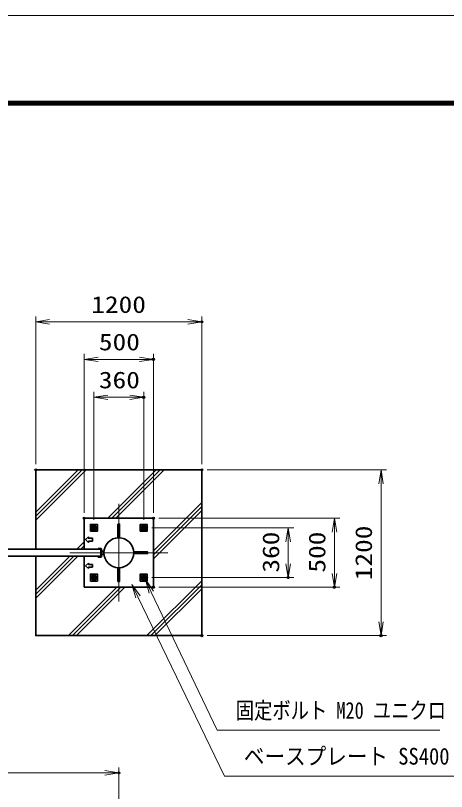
# Model space of a CAD drawing. Units: millimetres at full size. Extents: x -11880 to 11880, y -8400 to 8400.
# Drawn here: x 4241 to 7358, y 2783 to 8400 of the extents above; entities that cross this region are included whole.
import ezdxf
from ezdxf.enums import TextEntityAlignment as Align

# ---------------------------------------------------------------- set-up
doc = ezdxf.new("R2010")
doc.units = ezdxf.units.MM
doc.header["$LTSCALE"] = 30
doc.header["$PDMODE"] = 32
doc.header["$PDSIZE"] = 15
for name, pattern in [('DASHED', [7.5, 6, -1.5]), ('USER1', [18, 12, -1.5, 3, -1.5]), ('USER2', [9, 6, -0.75, 1.5, -0.75])]:
    doc.linetypes.add(name, pattern=pattern)
for name, color, linetype, lineweight in [('0-0_D-TTL', 7, 'Continuous', 18), ('0-1_外形線', 7, 'Continuous', 35), ('0-2_軸線', 200, 'USER1', 15), ('0-3_細線', 2, 'Continuous', 35), ('0-4_寸法線', 4, 'Continuous', 18), ('0-5_0', 7, 'Continuous', 18), ('0-7_隠れ線', 140, 'DASHED', 18), ('0-D_ハッチング', 253, 'Continuous', 13), ('0-E_AM_0N', 7, 'Continuous', 50), ('0-F_AM_4N', 4, 'Continuous', 25), ('1-0_AM_7N', 6, 'USER2', 18)]:
    doc.layers.add(name, color=color, linetype=linetype, lineweight=lineweight)
doc.layers.add('0-6_Defpoints', color=7, linetype='Continuous')
doc.styles.add('ＭＳ ゴシック', font='')
doc.styles.get('ＭＳ ゴシック').set_extended_font_data('MS Gothic')

# ---------------------------------------------------------------- blocks, each defined once
blk = doc.blocks.new('U307')
at = {"layer": '0-E_AM_0N'}
blk.add_lwpolyline([(5370339.4, 81223864.4), (5370789.4, 81223604.6), (5371239.4, 81223864.4), (5371239.4, 81224384), (5370789.4, 81224643.8), (5370339.4, 81224384)], close=True, dxfattribs=at)
for radius in [450, 259.4]:
    blk.add_circle((5370789.4, 81224124.2), radius, dxfattribs=at)
at = {"layer": '0-F_AM_4N'}
blk.add_arc((5370789.4, 81224124.2), 300, 260, 170, dxfattribs=at)
at = {"layer": '1-0_AM_7N'}
for p, q in [((5370217.8, 81224124.2), (5371361, 81224124.2)), ((5370789.4, 81224695.7), (5370789.4, 81223552.6))]:
    blk.add_line(p, q, dxfattribs=at)
blk = doc.blocks.new('U308')
at = {"layer": '0-E_AM_0N'}
blk.add_lwpolyline([(5381139.4, 81223864.4), (5381589.4, 81223604.6), (5382039.4, 81223864.4), (5382039.4, 81224384), (5381589.4, 81224643.8), (5381139.4, 81224384)], close=True, dxfattribs=at)
for radius in [450, 259.4]:
    blk.add_circle((5381589.4, 81224124.2), radius, dxfattribs=at)
at = {"layer": '0-F_AM_4N'}
blk.add_arc((5381589.4, 81224124.2), 300, 260, 170, dxfattribs=at)
at = {"layer": '1-0_AM_7N'}
for p, q in [((5381017.8, 81224124.2), (5382161, 81224124.2)), ((5381589.4, 81224695.7), (5381589.4, 81223552.6))]:
    blk.add_line(p, q, dxfattribs=at)
blk = doc.blocks.new('U309')
at = {"layer": '0-E_AM_0N'}
blk.add_lwpolyline([(5381139.4, 81213064.4), (5381589.4, 81212804.6), (5382039.4, 81213064.4), (5382039.4, 81213584), (5381589.4, 81213843.8), (5381139.4, 81213584)], close=True, dxfattribs=at)
for radius in [450, 259.4]:
    blk.add_circle((5381589.4, 81213324.2), radius, dxfattribs=at)
at = {"layer": '0-F_AM_4N'}
blk.add_arc((5381589.4, 81213324.2), 300, 260, 170, dxfattribs=at)
at = {"layer": '1-0_AM_7N'}
for p, q in [((5381017.8, 81213324.2), (5382161, 81213324.2)), ((5381589.4, 81213895.7), (5381589.4, 81212752.6))]:
    blk.add_line(p, q, dxfattribs=at)
blk = doc.blocks.new('U310')
at = {"layer": '0-E_AM_0N'}
blk.add_lwpolyline([(5370339.4, 81213064.4), (5370789.4, 81212804.6), (5371239.4, 81213064.4), (5371239.4, 81213584), (5370789.4, 81213843.8), (5370339.4, 81213584)], close=True, dxfattribs=at)
for radius in [450, 259.4]:
    blk.add_circle((5370789.4, 81213324.2), radius, dxfattribs=at)
at = {"layer": '0-F_AM_4N'}
blk.add_arc((5370789.4, 81213324.2), 300, 260, 170, dxfattribs=at)
at = {"layer": '1-0_AM_7N'}
for p, q in [((5370217.8, 81213324.2), (5371361, 81213324.2)), ((5370789.4, 81213895.7), (5370789.4, 81212752.6))]:
    blk.add_line(p, q, dxfattribs=at)
blk = doc.blocks.new('_Open')
at = {"layer": '0-5_0', "color": 4}
blk.add_line((-30, 5), (0, 0), dxfattribs=at)
blk.add_lwpolyline([(-30, -5), (0, 0), (-30, 0)], dxfattribs=at)
blk = doc.blocks.new('S289')
at = {"layer": '0-4_寸法線'}
for points in [[(5445858.3, 81180188.1), (5397565.5, 81180188.1), (5383243.9, 81210201.7), (5381952, 81212909.2)], [(5383695.2, 81210417), (5381952, 81212909.2), (5382792.7, 81209986.4)]]:
    blk.add_lwpolyline(points, dxfattribs=at)
at = {"layer": '0-4_寸法線', "color": 254, "style": 'ＭＳ ゴシック', "width": 0.8}
blk.add_text('固定ボルト M20 ユニクロ', height=3637, dxfattribs=at).set_placement((5401574.5, 81181588.6), align=Align.BOTTOM_LEFT)
blk = doc.blocks.new('S290')
at = {"layer": '0-4_寸法線'}
for points in [[(5453101.5, 81170231), (5399135.1, 81170231), (5380351.3, 81209138), (5379047, 81211839.6)], [(5380801.6, 81209355.4), (5379047, 81211839.6), (5379901.1, 81208920.6)]]:
    blk.add_lwpolyline(points, dxfattribs=at)
at = {"layer": '0-4_寸法線', "color": 254, "style": 'ＭＳ ゴシック', "width": 0.9}
blk.add_text('ベースプレート SS400 19t', height=3637, dxfattribs=at).set_placement((5403335.1, 81171631.6), align=Align.BOTTOM_LEFT)

msp = doc.modelspace()

# ---------------------------------------------------------------- linework, layer by layer
at = {"layer": '0-0_D-TTL'}
for points in [[(-11880, -8400), (11880, -8400), (11880, 8400), (-11880, 8400)], [(-11116.29, 7779.43), (11116.29, 7779.43), (11116.29, -7777.71), (-11116.29, -7777.71)], [(-11109.21, 7772.36), (11109.21, 7772.36), (11109.21, -7770.64), (-11109.21, -7770.64)], [(-11102.14, 7765.29), (11102.14, 7765.29), (11102.14, -7763.57), (-11102.14, -7763.57)], [(-11095.07, 7758.21), (11095.07, 7758.21), (11095.07, -7756.5), (-11095.07, -7756.5)], [(-11088, 7751.14), (11088, 7751.14), (11088, -7749.43), (-11088, -7749.43)]]:
    msp.add_lwpolyline(points, close=True, dxfattribs=at)
at = {"layer": '0-1_外形線'}
for p, q in [((4388.04, 4536.26), (4388.04, 5111.26)), ((4738.04, 4761.26), (4738.04, 4536.26)), ((5238.04, 4761.26), (4738.04, 4761.26)), ((5238.04, 4261.26), (5238.04, 4761.26)), ((4838.04, 4542.26), (4858.04, 4542.26)), ((4858.04, 4486.26), (4858.04, 4536.26)), ((4864.04, 4536.26), (4864.04, 4486.26)), ((4864.04, 4523.76), (4880.61, 4523.76)), ((4880.61, 4498.76), (4864.04, 4498.76)), ((4738.04, 4486.26), (4738.04, 4261.26)), ((4738.04, 4261.26), (5238.04, 4261.26))]:
    msp.add_line(p, q, dxfattribs=at)
for points in [[(4388.04, 5111.26), (5588.04, 5111.26), (5588.04, 3911.26), (4388.04, 3911.26), (4388.04, 4486.26)], [(4858.04, 4536.26), (4838.04, 4536.26), (4838.04, 4542.26)], [(4858.04, 4480.26), (4838.04, 4480.26), (4838.04, 4486.26), (4858.04, 4486.26)]]:
    msp.add_lwpolyline(points, dxfattribs=at)
for points in [[(4783.04, 4666.26), (4833.04, 4666.26), (4833.04, 4716.26), (4783.04, 4716.26)], [(5143.04, 4666.26), (5193.04, 4666.26), (5193.04, 4716.26), (5143.04, 4716.26)], [(858.04, 4536.26), (4858.04, 4536.26), (4858.04, 4486.26), (858.04, 4486.26)], [(4783.04, 4306.26), (4833.04, 4306.26), (4833.04, 4356.26), (4783.04, 4356.26)], [(5143.04, 4306.26), (5193.04, 4306.26), (5193.04, 4356.26), (5143.04, 4356.26)]]:
    msp.add_lwpolyline(points, close=True, dxfattribs=at)
msp.add_circle((4988.04, 4511.26), 108.15, dxfattribs=at)
for centre, start, end in [((4858.04, 4536.26), 0, 90), ((4858.04, 4486.26), 270, 0)]:
    msp.add_arc(centre, 6, start, end, dxfattribs=at)
at = {"layer": '0-2_軸線'}
for p, q in [((4988.04, 4511.26), (4988.04, 4864.82)), ((4988.04, 4511.26), (4634.49, 4511.26)), ((4858.04, 4511.26), (5018.53, 4511.26)), ((4988.04, 4511.26), (5341.59, 4511.26)), ((4988.04, 4511.26), (4988.04, 4157.71))]:
    msp.add_line(p, q, dxfattribs=at)
at = {"layer": '0-3_細線'}
for p, q in [((4982.04, 4719.16), (4982.04, 4619.25)), ((4864.04, 4527.76), (4868.04, 4523.76)), ((4868.04, 4498.76), (4864.04, 4494.76)), ((4768.04, 4436.26), (4748.04, 4416.26)), ((4748.04, 4416.26), (4768.04, 4396.26)), ((4768.04, 4436.26), (4768.04, 4426.26)), ((4768.04, 4426.26), (4798.04, 4426.26)), ((4798.04, 4406.26), (4768.04, 4406.26)), ((4768.04, 4396.26), (4768.04, 4406.26)), ((4798.04, 4426.26), (4798.04, 4406.26))]:
    msp.add_line(p, q, dxfattribs=at)
for points in [[(4982.04, 4719.16), (4994.04, 4719.16), (4994.04, 4619.41)], [(4768.04, 4626.26), (4748.04, 4606.26), (4768.04, 4586.26), (4768.04, 4596.26)], [(4768.04, 4626.26), (4768.04, 4616.26), (4798.04, 4616.26), (4798.04, 4596.26), (4768.04, 4596.26)], [(5096.02, 4517.26), (5195.94, 4517.26), (5195.94, 4505.26), (5096.02, 4505.26)], [(4982.04, 4403.28), (4982.04, 4303.36), (4994.04, 4303.36), (4994.04, 4403.11)]]:
    msp.add_lwpolyline(points, dxfattribs=at)
at = {"layer": '0-4_寸法線'}
for p, q in [((4388.04, 5151.26), (4388.04, 6222.2)), ((4388.04, 6182.2), (5588.04, 6182.2)), ((5588.04, 5151.26), (5588.04, 6222.2)), ((4738.04, 4801.26), (4738.04, 5951.26)), ((4738.04, 5911.26), (5238.04, 5911.26)), ((5238.04, 4801.26), (5238.04, 5951.26)), ((4808.04, 4750.32), (4808.04, 5676.35)), ((5168.04, 4750.32), (5168.04, 5676.35)), ((4808.04, 5636.35), (5168.04, 5636.35)), ((5628.04, 5111.26), (6924.38, 5111.26)), ((6884.38, 5111.26), (6884.38, 3911.26)), ((5278.04, 4761.26), (6587.25, 4761.26)), ((6547.25, 4761.26), (6547.25, 4261.26)), ((5227.09, 4691.26), (6253.39, 4691.26)), ((6213.39, 4691.26), (6213.39, 4331.26)), ((5227.09, 4331.26), (6253.39, 4331.26)), ((5278.04, 4261.26), (6587.25, 4261.26)), ((5628.04, 3911.26), (6924.38, 3911.26)), ((4988.04, 1041.2), (4988.04, 2957.2)), ((735.04, 2917.2), (4988.04, 2917.2))]:
    msp.add_line(p, q, dxfattribs=at)
at = {"layer": '0-6_Defpoints'}
for p in [(5588.04, 6182.2), (5238.04, 5911.26), (5168.04, 5636.35), (4388.04, 5111.26), (5588.04, 5111.26), (5588.04, 5111.26), (4738.04, 4761.26), (5238.04, 4761.26), (5238.04, 4761.26), (4808.04, 4710.32), (5168.04, 4710.32), (5187.09, 4691.26), (5187.09, 4331.26), (6213.39, 4331.26), (5238.04, 4261.26), (6547.25, 4261.26), (5588.04, 3911.26), (6884.38, 3911.26), (4988.04, 2917.2)]:
    msp.add_point(p, dxfattribs=at)
at = {"layer": '0-7_隠れ線'}
for centre in [(4808.04, 4691.26), (5168.04, 4691.26), (4808.04, 4331.26), (5168.04, 4331.26)]:
    msp.add_circle(centre, 20, dxfattribs=at)
at = {"layer": '0-D_ハッチング'}
for p, q in [((4388.04, 4805.91), (4693.39, 5111.26)), ((4388.04, 4776.91), (4722.39, 5111.26)), ((4388.04, 4747.91), (4751.39, 5111.26)), ((4909.08, 4761.26), (5259.08, 5111.26)), ((4938.08, 4761.26), (5288.08, 5111.26)), ((4967.08, 4761.26), (5317.08, 5111.26)), ((5238.04, 4524.54), (5588.04, 4874.54)), ((5238.04, 4495.54), (5588.04, 4845.54)), ((5238.04, 4466.54), (5588.04, 4816.54)), ((4684.08, 4536.26), (4738.04, 4590.22)), ((4713.08, 4536.26), (4738.04, 4561.22)), ((4388.04, 4240.22), (4634.08, 4486.26)), ((4388.04, 4211.22), (4663.08, 4486.26)), ((4388.04, 4182.22), (4692.08, 4486.26)), ((5190.45, 3911.26), (5588.04, 4308.85)), ((5219.45, 3911.26), (5588.04, 4279.85)), ((4624.76, 3911.26), (4974.76, 4261.26)), ((4653.76, 3911.26), (5003.76, 4261.26)), ((4682.76, 3911.26), (5032.76, 4261.26)), ((5248.45, 3911.26), (5588.04, 4250.85))]:
    msp.add_line(p, q, dxfattribs=at)

# ---------------------------------------------------------------- block references
at = {"layer": '0-4_寸法線', "xscale": 3.333333, "yscale": 3.333333}
for p, rotation in [((4388.04, 6182.2), 180), ((4738.04, 5911.26), 180), ((4808.04, 5636.35), 180), ((6884.38, 5111.26), 90), ((6547.25, 4761.26), 90), ((6213.39, 4691.26), 90), ((6213.39, 4331.26), 270), ((6547.25, 4261.26), 270), ((6884.38, 3911.26), 270)]:
    msp.add_blockref('_Open', p, dxfattribs=dict(at, rotation=rotation))
at = {"layer": '0-4_寸法線'}
for name, p, xscale, yscale in [('_Open', (5588.04, 6182.2), 3.333333, 3.333333), ('_Open', (5238.04, 5911.26), 3.333333, 3.333333), ('_Open', (5168.04, 5636.35), 3.333333, 3.333333), ('S290', (-174218.27, -2702779.54), 0.03333333, 0.03333333), ('S289', (-174218.27, -2702779.54), 0.03333333, 0.03333333), ('_Open', (4988.04, 2917.2), 3.333333, 3.333333)]:
    msp.add_blockref(name, p, dxfattribs=dict(at, xscale=xscale, yscale=yscale))
at = {"layer": '0-E_AM_0N', "xscale": 0.03333333, "yscale": 0.03333333}
for name in ['U307', 'U308', 'U310', 'U309']:
    msp.add_blockref(name, (-174218.27, -2702779.54), dxfattribs=at)

# ---------------------------------------------------------------- texts
at = {"layer": '0-4_寸法線', "color": 254, "style": 'ＭＳ ゴシック', "width": 1.2}
for s, p in [('1200', (4788.84, 6210.88)), ('500', (4844.04, 5939.95)), ('360', (4844.04, 5665.03))]:
    msp.add_text(s, height=121.2, dxfattribs=at).set_placement(p, align=Align.BOTTOM_LEFT)
for s, p in [('1200', (6855.69, 4312.06)), ('360', (6184.7, 4367.26)), ('500', (6518.56, 4367.26))]:
    msp.add_text(s, height=121.2, rotation=90, dxfattribs=at).set_placement(p, align=Align.BOTTOM_LEFT)

doc.saveas('drawing.dxf')
